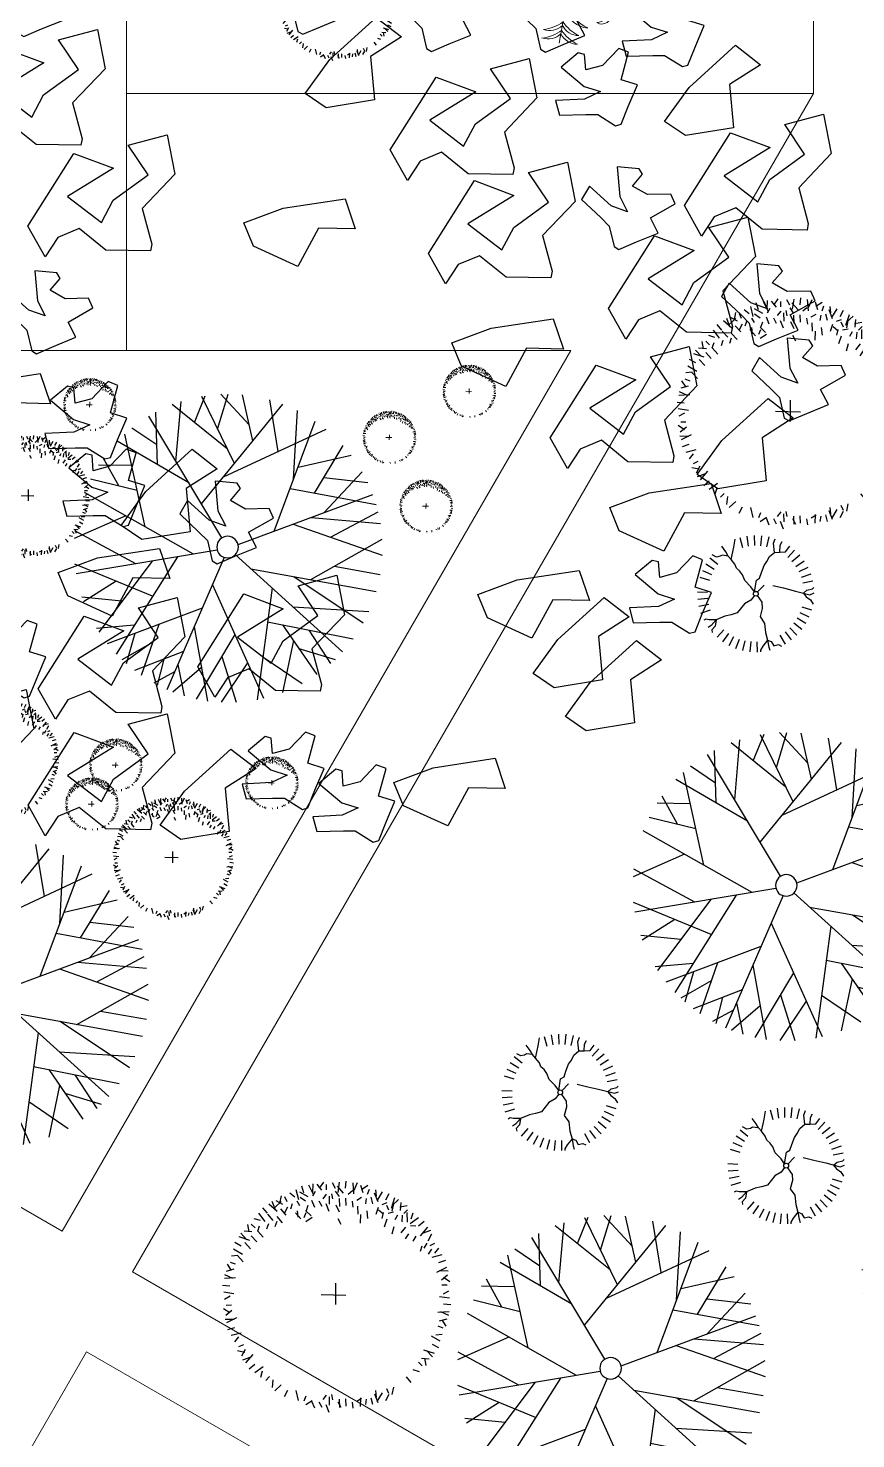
# Model space of a CAD drawing. Header units: millimetres. Extents: x 216896 to 446004, y 63591 to 243769.
# Drawn here: x 388128 to 394242, y 81375 to 91803 of the extents above; entities that cross this region are included whole.
import ezdxf

# ---------------------------------------------------------------- set-up
doc = ezdxf.new("R2010")
doc.units = ezdxf.units.MM
doc.layers.add('green', color=7, linetype='Continuous', true_color=0x45e718)
doc.layers.add('trees', color=7, linetype='Continuous', true_color=0x547000)
doc.layers.add('line pedestr', color=7, linetype='Continuous', lineweight=5, true_color=0x1c1c1c)
doc.layers.add('trees 2', color=7, linetype='Continuous', lineweight=5, true_color=0x91c200)
doc.layers.add('trees 1', color=84, linetype='Continuous', lineweight=5)

# ---------------------------------------------------------------- blocks, each defined once
blk = doc.blocks.new('BRANCHO1', base_point=(16.66, 36.12))
for p, q in [((16.573, 36.1498), (16.6363, 36.2083)), ((16.6363, 36.2083), (16.6707, 36.1837)), ((16.7024, 36.1683), (16.6909, 36.2022)), ((16.6909, 36.2022), (16.7311, 36.2022)), ((16.7311, 36.2022), (16.7283, 36.1621)), ((16.6707, 36.1837), (16.619, 36.1683)), ((16.619, 36.1683), (16.6449, 36.1344)), ((16.6622, 36.1529), (16.7024, 36.1683)), ((16.7283, 36.1621), (16.688, 36.1375)), ((16.5817, 36.1159), (16.573, 36.1498)), ((16.6449, 36.1344), (16.6622, 36.1529)), ((16.5989, 36.1313), (16.5817, 36.1159)), ((16.6219, 36.1344), (16.5989, 36.1313)), ((16.642, 36.1067), (16.6219, 36.1344)), ((16.688, 36.1375), (16.688, 36.1005)), ((16.6851, 36.0944), (16.642, 36.1067)), ((16.688, 36.1005), (16.6851, 36.0944))]:
    blk.add_line(p, q)
blk = doc.blocks.new('BRANCHO2', base_point=(16.83, 36.07))
for p, q in [((16.7826, 36.0972), (16.8244, 36.1012)), ((16.7857, 36.0721), (16.7826, 36.0972)), ((16.8244, 36.1012), (16.8867, 36.0942)), ((16.8867, 36.0942), (16.8887, 36.0624)), ((16.8235, 36.041), (16.7857, 36.0721)), ((16.8534, 36.0726), (16.8235, 36.041)), ((16.8887, 36.0624), (16.8534, 36.0726))]:
    blk.add_line(p, q)
blk = doc.blocks.new('BRANCHO3', base_point=(16.71, 35.96))
for p, q in [((16.6899, 36.0349), (16.6698, 36.0256)), ((16.6956, 36.0318), (16.6899, 36.0349)), ((16.6927, 36.0165), (16.6956, 36.0318)), ((16.6698, 36.0256), (16.687, 36.001)), ((16.7301, 36.0288), (16.71, 36.0165)), ((16.7243, 35.9979), (16.7387, 36.0226)), ((16.7387, 36.0226), (16.7301, 36.0288)), ((16.71, 36.0165), (16.6927, 36.0165)), ((16.6554, 35.9949), (16.6554, 35.9795)), ((16.6841, 35.9887), (16.6554, 35.9949)), ((16.7014, 35.9918), (16.6841, 35.9887)), ((16.687, 36.001), (16.7014, 35.9918)), ((16.7387, 35.9887), (16.7243, 35.9979)), ((16.6554, 35.9795), (16.6812, 35.9733)), ((16.7243, 35.9702), (16.7387, 35.9887)), ((16.6812, 35.9733), (16.6927, 35.9702)), ((16.6927, 35.9702), (16.7071, 35.9548)), ((16.7128, 35.9548), (16.7243, 35.9702)), ((16.7071, 35.9548), (16.7128, 35.9548))]:
    blk.add_line(p, q)
blk = doc.blocks.new('A$C1C0644A9')
at = {"color": 0, "linetype": 'ByBlock', "xscale": 12, "yscale": 12, "zscale": 12}
for name, p, rotation in [('BRANCHO3', (1.77, 6.02), 315.0000000000102), ('BRANCHO2', (-2.07, 6.02), 33.69006752598449), ('BRANCHO2', (3.81, 4.94), 33.69006752598449), ('BRANCHO3', (-1.95, 4.34), 315.0000000000102), ('BRANCHO2', (0.09, 4.82), 33.69006752598449), ('BRANCHO3', (2.37, 3.98), 315.0000000000102), ('BRANCHO2', (-4.23, 4.1), 33.69006752598449), ('BRANCHO3', (1.29, 3.5), 315.0000000000102), ('BRANCHO3', (3.21, 3.5), 315.0000000000102), ('BRANCHO3', (2.73, 2.9), 315.0000000000102), ('BRANCHO3', (4.05, 2.54), 315.0000000000102), ('BRANCHO2', (1.77, 2.78), 33.69006752598449), ('BRANCHO3', (-4.71, 1.22), 315.0000000000102), ('BRANCHO3', (-6.39, 1.1), 315.0000000000102), ('BRANCHO2', (5.85, 1.34), 33.69006752598449), ('BRANCHO3', (-2.79, 0.62), 315.0000000000102), ('BRANCHO2', (-5.55, 0.5), 33.69006752598449), ('BRANCHO3', (4.29, 0.02), 315.0000000000102), ('BRANCHO3', (5.61, -1.54), 315.0000000000102), ('BRANCHO2', (-1.71, -1.66), 33.69006752598449), ('BRANCHO3', (-1.35, -2.38), 315.0000000000102), ('BRANCHO3', (5.73, -2.5), 315.0000000000102), ('BRANCHO2', (-4.83, -2.62), 33.69006752598449), ('BRANCHO2', (5.13, -2.86), 33.69006752598449), ('BRANCHO2', (2.61, -4.66), 33.69006752598449), ('BRANCHO2', (-2.19, -5.26), 33.69006752598449), ('BRANCHO2', (2.85, -5.26), 33.69006752598449)]:
    blk.add_blockref(name, p, dxfattribs=dict(at, rotation=rotation))
for name, p in [('BRANCHO3', (1.17, 6.14)), ('BRANCHO3', (-1.23, 5.42)), ('BRANCHO3', (3.57, 5.42)), ('BRANCHO1', (1.77, 5.06)), ('BRANCHO1', (-2.67, 4.58)), ('BRANCHO1', (4.77, 4.1)), ('BRANCHO3', (0.93, 4.1)), ('BRANCHO3', (-3.51, 3.5)), ('BRANCHO1', (-1.95, 3.14)), ('BRANCHO3', (-4.83, 3.14)), ('BRANCHO3', (5.25, 2.9)), ('BRANCHO1', (-3.63, 2.3)), ('BRANCHO1', (-5.19, 1.94)), ('BRANCHO1', (-1.47, 1.7)), ('BRANCHO3', (5.61, 1.94)), ('BRANCHO1', (2.97, 1.46)), ('BRANCHO3', (4.65, 1.46)), ('BRANCHO2', (0.57, 1.1)), ('BRANCHO1', (3.09, 0.14)), ('BRANCHO2', (-3.99, 0.74)), ('BRANCHO1', (6.21, -0.1)), ('BRANCHO3', (-5.07, -0.1)), ('BRANCHO2', (-3.51, 0.02)), ('BRANCHO1', (-5.07, -0.94)), ('BRANCHO3', (-2.31, -0.82)), ('BRANCHO1', (5.01, -1.06)), ('BRANCHO2', (2.61, -0.94)), ('BRANCHO3', (-2.31, -1.66)), ('BRANCHO1', (3.93, -2.38)), ('BRANCHO3', (-5.79, -2.38)), ('BRANCHO2', (-4.59, -1.78)), ('BRANCHO2', (-2.67, -2.38)), ('BRANCHO3', (-3.99, -3.34)), ('BRANCHO1', (-2.79, -3.7)), ('BRANCHO1', (-0.87, -3.94)), ('BRANCHO2', (3.93, -3.34)), ('BRANCHO1', (-4.83, -4.3)), ('BRANCHO2', (2.13, -3.94)), ('BRANCHO3', (3.93, -4.66)), ('BRANCHO1', (-3.27, -5.02)), ('BRANCHO3', (-1.11, -5.5)), ('BRANCHO3', (-0.39, -6.1)), ('BRANCHO2', (0.57, -5.86))]:
    blk.add_blockref(name, p, dxfattribs=at)
blk = doc.blocks.new('A$C19F01AD3')
at = {"color": 0}
for p, q in [((-0.0951, 0.6858), (-0.3546, 0.876)), ((-0.2838, 0.5658), (-0.306, 0.8946)), ((-0.115, 0.8195), (-0.2202, 0.9202)), ((-0.1988, 0.7618), (-0.1968, 0.9257)), ((-0.0031, 0.0658), (-0.1325, 0.9375)), ((-0.108, 0.7723), (-0.021, 0.9474)), ((0.0363, 0.7514), (-0.0938, 0.9425)), ((-0.071, 0.5232), (0.1249, 0.9402)), ((0.181, 0.5052), (0.0552, 0.9465)), ((0.1385, 0.654), (0.2952, 0.9022)), ((0.301, 0.652), (0.208, 0.9258)), ((-0.2806, 0.1368), (-0.4886, 0.8076)), ((-0.2916, 0.6819), (-0.4443, 0.8332)), ((-0.4103, 0.6563), (-0.4126, 0.8497)), ((-0.03, 0.2473), (0.4513, 0.8357)), ((0.3268, 0.1707), (0.4151, 0.8542)), ((-0.4229, 0.2018), (-0.6254, 0.7049)), ((-0.0528, 0.4005), (-0.5569, 0.7611)), ((0.5367, 0.4481), (0.5546, 0.7713)), ((-0.4267, 0.6081), (-0.6446, 0.6871)), ((0.3812, 0.5917), (0.6555, 0.6877)), ((0.4472, 0.3719), (0.7276, 0.6108)), ((-0.5373, 0.486), (-0.7796, 0.5255)), ((-0.6028, 0.3777), (-0.7624, 0.5507)), ((0.6097, 0.3613), (0.7917, 0.5249)), ((0.0573, 0.0325), (0.8437, 0.4357)), ((0.5807, 0.4856), (0.8119, 0.4929)), ((-0.365, 0.4089), (-0.8738, 0.3422)), ((-0.0562, 0.0344), (-0.8508, 0.3971)), ((0.3536, 0.3779), (0.8849, 0.3435)), ((-0.5139, 0.2433), (-0.9254, 0.1458)), ((-0.6488, -0.0235), (-0.9173, 0.1921)), ((0.4377, 0.069), (0.9199, 0.2325)), ((0.4811, 0.2498), (0.9352, 0.1575)), ((-0.1907, 0.0958), (-0.9302, -0.0968)), ((0.172, 0.0913), (0.9473, 0.0262)), ((-0.5188, 0.0103), (-0.7855, -0.5045)), ((0.542, 0.0602), (0.8997, -0.2902)), ((-0.0477, -0.0455), (-0.672, -0.6476)), ((0.0581, -0.031), (0.7736, -0.5391)), ((0.6596, -0.055), (0.9435, -0.0799)), ((0.2499, -0.1672), (0.3177, -0.8824)), ((-0.6229, -0.1906), (-0.9163, -0.1848)), ((-0.7388, -0.1883), (-0.8739, -0.3298)), ((-0.222, -0.2136), (0.1006, -0.9308)), ((0.3513, -0.2392), (0.9255, -0.1961)), ((0.592, -0.2211), (0.8318, -0.4462)), ((-0.6952, -0.3301), (-0.8913, -0.2802)), ((-0.3305, -0.3182), (-0.818, -0.4501)), ((0.4467, -0.307), (0.8642, -0.3812)), ((-0.5445, -0.3761), (-0.6362, -0.6828)), ((-0.4398, -0.4237), (-0.5037, -0.7859)), ((-0.1346, -0.408), (0.3943, -0.8517)), ((0.5127, -0.3538), (0.6746, -0.6569)), ((-0.5789, -0.4913), (-0.7533, -0.5512)), ((-0.0916, -0.5036), (-0.3906, -0.8481)), ((0.282, -0.5056), (0.1962, -0.9162)), ((0.2761, -0.4442), (0.8082, -0.4868)), ((0.4264, -0.4562), (0.5216, -0.7817)), ((-0.1578, -0.5799), (-0.5512, -0.7532)), ((0.2893, -0.5824), (0.5833, -0.7377)), ((0.4576, -0.5627), (0.7241, -0.6029)), ((-0.393, -0.6835), (-0.3705, -0.8571)), ((-0.2452, -0.6806), (-0.2392, -0.9032)), ((-0.0184, -0.6664), (-0.1536, -0.922)), ((0.1476, -0.6448), (0.0156, -0.9355)), ((-0.0657, -0.756), (-0.2808, -0.8909))]:
    blk.add_line(p, q, dxfattribs=at)
blk.add_circle((0, 0), 0.0659, dxfattribs=at)
blk = doc.blocks.new('arber')
at = {"layer": 'trees 2'}
for p, q in [((-0.15, 0.099), (-0.161, 0.105)), ((-0.136, 0.104), (-0.152, 0.113)), ((-0.139, 0.112), (-0.144, 0.122)), ((-0.135, 0.135), (-0.122, 0.135)), ((-0.128, 0.123), (-0.135, 0.129)), ((-0.125, 0.142), (-0.122, 0.129)), ((-0.122, 0.148), (-0.11, 0.139)), ((-0.107, 0.135), (-0.116, 0.152)), ((-0.1, 0.15), (-0.107, 0.161)), ((-0.085, 0.151), (-0.096, 0.164)), ((-0.085, 0.159), (-0.085, 0.17)), ((-0.07, 0.164), (-0.074, 0.172)), ((-0.06, 0.181), (-0.062, 0.168)), ((-0.055, 0.185), (-0.047, 0.173)), ((-0.034, 0.179), (-0.037, 0.191)), ((-0.017, 0.181), (-0.013, 0.191)), ((-0.001, 0.18), (-0.002, 0.19)), ((0.003, 0.195), (0.011, 0.185)), ((0.055, 0.175), (0.062, 0.183)), ((0.095, 0.173), (0.091, 0.159)), ((0.119, 0.143), (0.129, 0.147)), ((0.129, 0.132), (0.135, 0.139)), ((0.142, 0.139), (0.141, 0.126)), ((0.157, 0.104), (0.167, 0.111)), ((-0.191, -0.004), (-0.181, 0.005)), ((-0.19, 0.014), (-0.175, 0.017)), ((-0.176, 0.032), (-0.189, 0.034)), ((-0.171, 0.015), (-0.189, 0.021)), ((-0.188, 0.008), (-0.177, 0.001)), ((-0.166, 0.042), (-0.184, 0.044)), ((-0.171, 0.048), (-0.179, 0.056)), ((-0.177, 0.071), (-0.165, 0.075)), ((-0.165, 0.062), (-0.174, 0.065)), ((-0.17, 0.081), (-0.162, 0.07)), ((-0.169, 0.088), (-0.155, 0.085)), ((-0.151, 0.081), (-0.165, 0.094)), ((0.021, -0.005), (-0.021, 0.005)), ((0.008, 0.015), (-0.001, -0.021)), ((0.165, 0.089), (0.176, 0.089)), ((0.171, 0.074), (0.179, 0.078)), ((0.188, 0.064), (0.174, 0.066)), ((0.174, 0.051), (0.193, 0.052)), ((0.192, 0.059), (0.179, 0.051)), ((0.185, 0.076), (0.18, 0.064)), ((0.18, 0.024), (0.197, 0.029)), ((0.186, 0.038), (0.198, 0.04)), ((0.187, 0.021), (0.198, 0.017)), ((0.187, 0.005), (0.196, 0.006)), ((0.201, 0.001), (0.192, -0.007)), ((-0.177, -0.023), (-0.187, -0.019)), ((-0.17, -0.027), (-0.187, -0.032)), ((-0.175, -0.041), (-0.187, -0.043)), ((-0.177, -0.008), (-0.186, -0.009)), ((-0.164, -0.053), (-0.183, -0.055)), ((-0.181, -0.062), (-0.169, -0.054)), ((-0.165, -0.015), (-0.177, -0.023)), ((-0.177, -0.067), (-0.164, -0.069)), ((-0.175, -0.079), (-0.169, -0.067)), ((-0.159, -0.04), (-0.171, -0.048)), ((-0.16, -0.077), (-0.168, -0.081)), ((-0.155, -0.091), (-0.166, -0.092)), ((-0.151, -0.054), (-0.163, -0.062)), ((-0.147, -0.092), (-0.161, -0.103)), ((-0.143, -0.065), (-0.155, -0.073)), ((-0.155, -0.073), (-0.154, -0.082)), ((-0.133, -0.097), (-0.145, -0.105)), ((-0.14, -0.08), (-0.14, -0.09)), ((-0.117, -0.098), (-0.129, -0.105)), ((-0.128, -0.088), (-0.127, -0.098)), ((0.161, -0.084), (0.176, -0.097)), ((0.161, -0.101), (0.171, -0.108)), ((0.18, -0.091), (0.165, -0.087)), ((0.181, -0.084), (0.173, -0.073)), ((0.187, -0.074), (0.175, -0.078)), ((0.176, -0.065), (0.184, -0.068)), ((0.177, -0.045), (0.194, -0.047)), ((0.181, -0.018), (0.199, -0.024)), ((0.182, -0.051), (0.19, -0.058)), ((0.201, -0.017), (0.186, -0.02)), ((0.187, -0.034), (0.199, -0.036)), ((0.199, -0.011), (0.188, -0.004)), ((-0.147, -0.107), (-0.157, -0.114)), ((-0.131, -0.114), (-0.148, -0.123)), ((-0.144, -0.129), (-0.135, -0.116)), ((-0.138, -0.132), (-0.125, -0.129)), ((-0.131, -0.142), (-0.131, -0.129)), ((-0.114, -0.112), (-0.126, -0.12)), ((-0.119, -0.134), (-0.125, -0.141)), ((-0.108, -0.146), (-0.118, -0.15)), ((-0.109, -0.124), (-0.109, -0.134)), ((-0.1, -0.143), (-0.109, -0.159)), ((-0.096, -0.133), (-0.102, -0.14)), ((-0.086, -0.152), (-0.102, -0.156)), ((-0.095, -0.157), (-0.101, -0.167)), ((-0.088, -0.112), (-0.1, -0.12)), ((-0.088, -0.144), (-0.099, -0.147)), ((-0.077, -0.158), (-0.09, -0.172)), ((-0.073, -0.122), (-0.084, -0.128)), ((-0.084, -0.176), (-0.081, -0.161)), ((-0.083, -0.129), (-0.082, -0.138)), ((-0.079, -0.156), (-0.076, -0.165)), ((-0.07, -0.137), (-0.078, -0.148)), ((-0.077, -0.177), (-0.066, -0.169)), ((-0.067, -0.183), (-0.072, -0.171)), ((-0.059, -0.142), (-0.065, -0.15)), ((-0.059, -0.172), (-0.061, -0.181)), ((-0.06, -0.156), (-0.056, -0.164)), ((-0.045, -0.137), (-0.053, -0.148)), ((-0.044, -0.178), (-0.052, -0.186)), ((-0.047, -0.149), (-0.051, -0.163)), ((-0.044, -0.159), (-0.048, -0.168)), ((-0.034, -0.166), (-0.043, -0.174)), ((-0.029, -0.174), (-0.042, -0.183)), ((-0.038, -0.173), (-0.04, -0.19)), ((-0.027, -0.141), (-0.035, -0.151)), ((-0.029, -0.15), (-0.033, -0.163)), ((-0.028, -0.183), (-0.03, -0.195)), ((-0.019, -0.155), (-0.023, -0.167)), ((-0.021, -0.175), (-0.015, -0.182)), ((-0.011, -0.177), (-0.017, -0.195)), ((-0.011, -0.197), (-0.013, -0.182)), ((-0.007, -0.155), (-0.01, -0.164)), ((-0.004, -0.168), (0.003, -0.175)), ((-0.004, -0.195), (0.003, -0.184)), ((0.008, -0.197), (-0.001, -0.188)), ((0.005, -0.145), (0.001, -0.159)), ((0.011, -0.183), (0.012, -0.192)), ((0.013, -0.166), (0.012, -0.175)), ((0.023, -0.143), (0.018, -0.155)), ((0.025, -0.169), (0.019, -0.179)), ((0.032, -0.175), (0.023, -0.188)), ((0.027, -0.184), (0.023, -0.194)), ((0.031, -0.176), (0.036, -0.193)), ((0.035, -0.153), (0.035, -0.166)), ((0.04, -0.172), (0.048, -0.178)), ((0.044, -0.182), (0.047, -0.194)), ((0.047, -0.149), (0.046, -0.159)), ((0.054, -0.136), (0.055, -0.15)), ((0.054, -0.161), (0.063, -0.165)), ((0.057, -0.17), (0.059, -0.189)), ((0.066, -0.188), (0.057, -0.175)), ((0.069, -0.153), (0.071, -0.162)), ((0.07, -0.128), (0.07, -0.141)), ((0.071, -0.184), (0.073, -0.171)), ((0.083, -0.181), (0.071, -0.176)), ((0.081, -0.152), (0.079, -0.164)), ((0.081, -0.167), (0.085, -0.175)), ((0.085, -0.133), (0.09, -0.145)), ((0.09, -0.154), (0.086, -0.17)), ((0.095, -0.125), (0.098, -0.135)), ((0.095, -0.161), (0.096, -0.172)), ((0.096, -0.153), (0.107, -0.167)), ((0.097, -0.15), (0.106, -0.152)), ((0.108, -0.125), (0.111, -0.135)), ((0.111, -0.153), (0.118, -0.163)), ((0.118, -0.137), (0.126, -0.155)), ((0.132, -0.151), (0.12, -0.142)), ((0.125, -0.112), (0.125, -0.122)), ((0.13, -0.118), (0.133, -0.128)), ((0.136, -0.145), (0.133, -0.132)), ((0.146, -0.138), (0.133, -0.137)), ((0.138, -0.126), (0.145, -0.131)), ((0.14, -0.11), (0.143, -0.12)), ((0.147, -0.107), (0.162, -0.116)), ((0.15, -0.115), (0.154, -0.125))]:
    blk.add_line(p, q, dxfattribs=at)
blk = doc.blocks.new('arbor2')
at = {"color": 0}
for p, q in [((-0.0029, 0.4442), (0.0167, 0.4223)), ((0.0347, 0.449), (0.0173, 0.4257)), ((0.0933, 0.45), (0.0739, 0.4243)), ((-0.2012, 0.3625), (-0.2019, 0.3875)), ((-0.168, 0.3753), (-0.178, 0.3935)), ((-0.1458, 0.4137), (-0.1508, 0.3835)), ((-0.1338, 0.4234), (-0.1154, 0.3942)), ((-0.0858, 0.4092), (-0.0919, 0.4366)), ((-0.0337, 0.4362), (-0.0532, 0.4009)), ((-0.0109, 0.4122), (-0.0132, 0.4328)), ((0.0617, 0.4386), (0.0458, 0.4212)), ((0.0573, 0.4078), (0.0663, 0.3875)), ((0.0879, 0.4222), (0.0785, 0.3914)), ((0.0942, 0.399), (0.085, 0.3801)), ((0.1157, 0.4006), (0.1329, 0.4188)), ((0.1285, 0.4207), (0.1191, 0.3898)), ((0.151, 0.41), (0.1426, 0.3821)), ((0.1799, 0.4095), (0.171, 0.3876)), ((0.2064, 0.3959), (0.1988, 0.3623)), ((-0.2858, 0.3386), (-0.2576, 0.3187)), ((-0.253, 0.3081), (-0.2722, 0.3474)), ((-0.236, 0.3439), (-0.2521, 0.3669)), ((-0.2024, 0.3442), (-0.2274, 0.3757)), ((0.1863, 0.379), (0.2017, 0.363)), ((0.224, 0.3833), (0.2218, 0.3625)), ((0.2511, 0.3761), (0.2379, 0.3535)), ((0.2685, 0.3644), (0.2468, 0.3344)), ((0.2563, 0.3441), (0.2475, 0.3207)), ((0.2644, 0.3606), (0.2755, 0.3218)), ((0.2956, 0.348), (0.3018, 0.3206)), ((-0.3248, 0.2566), (-0.335, 0.2794)), ((-0.3159, 0.3095), (-0.2866, 0.3078)), ((-0.299, 0.2812), (-0.3152, 0.2941)), ((-0.2931, 0.3251), (-0.2862, 0.2953)), ((0.2854, 0.3011), (0.2984, 0.3174)), ((0.3137, 0.3181), (0.3121, 0.2887)), ((-0.3498, 0.2261), (-0.3735, 0.2411)), ((-0.3188, 0.2393), (-0.3541, 0.2588)), ((0.3481, 0.2381), (0.3711, 0.2543)), ((-0.4105, 0.1637), (-0.3827, 0.1734)), ((-0.3954, 0.1869), (-0.3776, 0.162)), ((-0.3938, 0.2022), (-0.3601, 0.1945)), ((-0.3518, 0.1866), (-0.3846, 0.2155)), ((0.3667, 0.2034), (0.3918, 0.2041)), ((0.3796, 0.1701), (0.3978, 0.1802)), ((0.4122, 0.175), (0.3995, 0.1485)), ((-0.3984, 0.1115), (-0.4166, 0.1287)), ((-0.384, 0.1441), (-0.4039, 0.1498)), ((0.3869, 0.1173), (0.4305, 0.1201)), ((0.4179, 0.1479), (0.3878, 0.1529)), ((0.4276, 0.136), (0.3984, 0.1176)), ((-0.4098, 0.0738), (-0.4375, 0.0785)), ((-0.3863, 0.0977), (-0.4263, 0.1023)), ((0.4008, 0.0568), (0.4396, 0.0679)), ((0.4134, 0.0879), (0.4408, 0.0941)), ((-0.442, -0.0071), (-0.4201, 0.0125)), ((-0.4413, 0.0348), (-0.4073, 0.0406)), ((-0.3966, 0.0364), (-0.438, 0.0506)), ((-0.4369, 0.02), (-0.411, 0.0039)), ((0.0385, -0.0091), (-0.056, 0.0132)), ((0.0096, 0.0359), (-0.0121, -0.0451)), ((0.4164, 0.0131), (0.4371, 0.0154)), ((0.4173, 0.0487), (0.4407, 0.0398)), ((0.4484, 0.005), (0.4265, -0.0145)), ((-0.4109, -0.0507), (-0.4343, -0.0419)), ((-0.41, -0.0152), (-0.4307, -0.0174)), ((-0.3846, -0.0322), (-0.4117, -0.0497)), ((0.403, -0.0385), (0.4444, -0.0527)), ((0.4477, -0.0369), (0.4137, -0.0427)), ((0.4433, -0.0221), (0.4174, -0.006)), ((-0.407, -0.09), (-0.4344, -0.0962)), ((-0.3944, -0.0588), (-0.4332, -0.0699)), ((-0.37, -0.0888), (-0.3971, -0.1064)), ((0.3927, -0.0998), (0.4327, -0.1044)), ((0.4162, -0.0758), (0.4439, -0.0806)), ((-0.3805, -0.1194), (-0.4241, -0.1222)), ((-0.4212, -0.138), (-0.392, -0.1196)), ((-0.4115, -0.15), (-0.3814, -0.155)), ((-0.4058, -0.177), (-0.3931, -0.1506)), ((-0.3527, -0.1214), (-0.3797, -0.139)), ((-0.333, -0.1453), (-0.3601, -0.1628)), ((-0.3601, -0.1628), (-0.3586, -0.185)), ((0.4018, -0.1889), (0.384, -0.1641)), ((0.3904, -0.1461), (0.4103, -0.1519)), ((0.4048, -0.1136), (0.423, -0.1307)), ((-0.3732, -0.1722), (-0.3914, -0.1822)), ((-0.3603, -0.2054), (-0.3854, -0.2062)), ((-0.342, -0.2066), (-0.3736, -0.2317)), ((-0.3119, -0.2192), (-0.3389, -0.2368)), ((-0.3277, -0.1808), (-0.3262, -0.203)), ((-0.2748, -0.2198), (-0.3019, -0.2374)), ((-0.2987, -0.1979), (-0.2972, -0.22)), ((0.3582, -0.1886), (0.391, -0.2176)), ((0.4002, -0.2043), (0.3665, -0.1966)), ((0.4169, -0.1658), (0.3891, -0.1755)), ((-0.3417, -0.2402), (-0.3647, -0.2564)), ((-0.306, -0.2572), (-0.3453, -0.2765)), ((-0.3365, -0.29), (-0.3165, -0.2618)), ((-0.3194, -0.2693), (-0.301, -0.2985)), ((-0.2687, -0.2525), (-0.2957, -0.27)), ((-0.2713, -0.2835), (-0.2775, -0.2561)), ((-0.2092, -0.2529), (-0.2363, -0.2705)), ((-0.2321, -0.2796), (-0.2232, -0.2562)), ((-0.1741, -0.2747), (-0.2004, -0.2894)), ((-0.1965, -0.2804), (-0.1988, -0.2598)), ((-0.1885, -0.2484), (-0.1689, -0.2704)), ((-0.0699, -0.2921), (-0.0527, -0.2739)), ((0.2749, -0.2523), (0.2764, -0.2744)), ((0.2856, -0.2669), (0.2928, -0.2894)), ((0.3091, -0.2484), (0.3163, -0.2709)), ((0.3252, -0.2413), (0.3605, -0.2609)), ((0.3312, -0.2587), (0.3414, -0.2815)), ((0.3562, -0.2282), (0.3799, -0.2432)), ((-0.3229, -0.2974), (-0.2932, -0.2904)), ((-0.3073, -0.3202), (-0.3057, -0.2908)), ((-0.279, -0.3032), (-0.292, -0.3194)), ((-0.2545, -0.329), (-0.2773, -0.3393)), ((-0.2575, -0.2803), (-0.256, -0.3024)), ((-0.2371, -0.3231), (-0.2566, -0.3583)), ((-0.2259, -0.3012), (-0.241, -0.3157)), ((-0.2097, -0.3241), (-0.2344, -0.333)), ((-0.1969, -0.2903), (-0.1954, -0.3124)), ((-0.1688, -0.3103), (-0.1862, -0.3335)), ((-0.1418, -0.3206), (-0.1576, -0.3381)), ((-0.1101, -0.3092), (-0.1295, -0.335)), ((-0.0697, -0.3177), (-0.0893, -0.3405)), ((0.0023, -0.3282), (-0.0072, -0.3591)), ((0.0208, -0.2967), (0.0132, -0.3304)), ((0.0432, -0.3224), (0.0325, -0.3505)), ((0.1144, -0.3076), (0.1161, -0.3399)), ((0.1508, -0.2882), (0.1504, -0.3182)), ((0.1843, -0.3013), (0.1958, -0.328)), ((0.2068, -0.2831), (0.214, -0.3055)), ((0.2369, -0.2818), (0.2441, -0.3043)), ((0.2594, -0.3102), (0.2786, -0.3495)), ((0.2922, -0.3407), (0.264, -0.3208)), ((0.2995, -0.3272), (0.2926, -0.2974)), ((0.3054, -0.2832), (0.3216, -0.2962)), ((-0.2039, -0.3443), (-0.2399, -0.3533)), ((-0.224, -0.354), (-0.239, -0.3777)), ((-0.1844, -0.356), (-0.2133, -0.3889)), ((-0.2, -0.398), (-0.1924, -0.3643)), ((-0.1873, -0.3518), (-0.1816, -0.372)), ((-0.1847, -0.3996), (-0.1599, -0.3818)), ((-0.1461, -0.3515), (-0.1371, -0.3717)), ((-0.1155, -0.337), (-0.1249, -0.3678)), ((-0.1093, -0.3603), (-0.1184, -0.3791)), ((-0.0862, -0.3763), (-0.1064, -0.3931)), ((-0.075, -0.3386), (-0.0844, -0.3694)), ((-0.0525, -0.3493), (-0.0609, -0.3771)), ((-0.0235, -0.3498), (-0.0325, -0.3716)), ((-0.0171, -0.3802), (-0.0017, -0.3962)), ((0.0205, -0.3759), (0.0184, -0.3968)), ((0.0477, -0.3831), (0.0345, -0.4058)), ((0.0702, -0.3462), (0.0718, -0.3752)), ((0.0753, -0.3657), (0.0981, -0.3554)), ((0.0975, -0.3367), (0.0966, -0.3603)), ((0.0998, -0.3915), (0.1128, -0.3753)), ((0.114, -0.3632), (0.1339, -0.3729)), ((0.1216, -0.3847), (0.1243, -0.4284)), ((0.1281, -0.3745), (0.1265, -0.4039)), ((0.1479, -0.3462), (0.153, -0.3666)), ((0.1522, -0.4157), (0.1572, -0.3856)), ((0.1758, -0.3437), (0.1712, -0.3695)), ((0.1744, -0.3774), (0.1844, -0.3956)), ((0.1962, -0.3488), (0.186, -0.3844)), ((0.2076, -0.3646), (0.2083, -0.3896)), ((0.2088, -0.3463), (0.2338, -0.3778)), ((0.211, -0.3382), (0.2314, -0.3432)), ((0.2424, -0.346), (0.2586, -0.3689)), ((-0.1616, -0.4147), (-0.1713, -0.387)), ((-0.1419, -0.3882), (-0.1477, -0.4082)), ((-0.1093, -0.4026), (-0.1265, -0.4208)), ((-0.0739, -0.3933), (-0.1046, -0.414)), ((-0.0956, -0.3905), (-0.1001, -0.4305)), ((-0.0716, -0.4141), (-0.0764, -0.4417)), ((-0.0557, -0.3947), (-0.0434, -0.4117)), ((-0.0343, -0.4008), (-0.0484, -0.4422)), ((-0.0327, -0.4456), (-0.0385, -0.4115)), ((-0.0179, -0.4412), (-0.0017, -0.4152)), ((0.0093, -0.4463), (-0.0103, -0.4243)), ((0.0173, -0.4143), (0.0196, -0.4349)), ((0.0651, -0.3948), (0.0433, -0.4248)), ((0.0529, -0.4151), (0.044, -0.4385)), ((0.061, -0.3987), (0.0721, -0.4374)), ((0.0826, -0.3899), (0.1, -0.4017)), ((0.0922, -0.4112), (0.0983, -0.4386)), ((0.1402, -0.4254), (0.1218, -0.3962)), ((0.1792, -0.41), (0.1527, -0.3973))]:
    blk.add_line(p, q, dxfattribs=at)
blk = doc.blocks.new('plant22')
at = {"layer": 'trees 1'}
for p in [(0.051, 0.588), (-0.588, 0.051), (-0.153, -0.57)]:
    blk.add_line(p, (0, 0), dxfattribs=at)
for centre, radius, start, end in [((-0.071, 0.447), 0.136, 31.29, 94.6243), ((-0.195, 0.298), 0.307, 39.0763, 68.3794), ((0.244, 0.259), 0.307, 101.6207, 130.9237), ((0.148, 0.428), 0.136, 75.3757, 138.7101), ((-0.338, 0.478), 0.148, 296.7894, 340.382), ((-0.264, 0.402), 0.0679, 266.2525, 25.258), ((-0.257, 0.159), 0.316, 26.3712, 70.0366), ((-0.148, 0.268), 0.189, 20.2489, 90.3937), ((-0.201, 0.234), 0.307, 39.0763, 68.3794), ((-0.077, 0.383), 0.136, 31.29, 94.6243), ((0.281, 0.112), 0.316, 99.9635, 143.6288), ((0.192, 0.238), 0.189, 79.6063, 149.7511), ((0.238, 0.195), 0.307, 101.6207, 130.9237), ((0.142, 0.364), 0.136, 75.3757, 138.7101), ((-0.397, 0.183), 0.136, 31.29, 94.6243), ((-0.521, 0.034), 0.307, 39.0763, 68.3794), ((-0.157, 0.161), 0.189, 20.2489, 90.3937), ((-0.266, 0.052), 0.316, 26.3712, 70.0366), ((0.271, 0.005), 0.316, 99.9635, 143.6288), ((0.183, 0.131), 0.189, 79.6063, 149.7511), ((0.301, 0.304), 0.0673, 332.0578, 107.8533), ((0.254, 0.277), 0.0945, 350.1845, 73.654), ((-0.238, 0.192), 0.189, 169.6063, 239.7511), ((-0.112, 0.281), 0.316, 189.9635, 233.6288), ((-0.131, 0.183), 0.189, 169.6063, 239.7511), ((-0.005, 0.271), 0.316, 189.9635, 233.6288), ((-0.039, 0.186), 0.184, 161.3654, 261.5741), ((0.065, 0.254), 0.278, 181.8122, 243.3336), ((-0.177, 0.071), 0.184, 358.426, 98.6346), ((-0.261, -0.02), 0.278, 16.6665, 78.1878), ((-0.116, 0.627), 0.637, 280.4772, 321.6585), ((0.186, 0.039), 0.184, 71.3654, 171.5741), ((0.254, -0.065), 0.278, 91.8122, 153.3336), ((0.022, 0.132), 0.153, 326.4477, 44.3673), ((-0.354, 0.125), 0.498, 350.4008, 13.1391), ((0.098, 0.148), 0.147, 338.7537, 49.0971), ((0.185, 0.17), 0.0904, 303.8744, 83.9763), ((0.276, 0.211), 0.0673, 332.0578, 107.8533), ((0.229, 0.184), 0.0945, 350.1845, 73.654), ((-0.364, 0.142), 0.136, 165.3757, 228.7101), ((-0.195, 0.238), 0.307, 191.6207, 220.9237), ((0.071, 0.252), 0.278, 266.6665, 328.1878), ((0.127, 0.142), 0.184, 248.426, 348.6346), ((0.187, 0.03), 0.103, 309.9866, 49.4034), ((0.2, 0.087), 0.148, 349.618, 33.2107), ((0.303, 0.115), 0.0679, 304.742, 63.7476), ((0.33, 0.029), 0.148, 349.618, 33.2107), ((0.433, 0.057), 0.0679, 304.742, 63.7476), ((-0.446, -0.071), 0.136, 121.29, 184.6243), ((-0.296, -0.195), 0.307, 129.0763, 158.3794), ((-0.383, -0.077), 0.136, 121.29, 184.6243), ((-0.234, -0.201), 0.307, 129.0763, 158.3794), ((-0.268, -0.148), 0.189, 110.2489, 180.3937), ((-0.159, -0.257), 0.316, 116.3712, 160.0366), ((-0.161, -0.157), 0.189, 110.2489, 180.3937), ((-0.052, -0.266), 0.316, 116.3712, 160.0366), ((-0.071, -0.177), 0.184, 88.426, 188.6346), ((0.02, -0.261), 0.278, 106.6665, 168.1878), ((0.115, -0.008), 0.0664, 279.2258, 60.1279), ((0.061, -0.009), 0.0921, 315.4398, 33.6694), ((0.14, 0.232), 0.316, 276.3712, 320.0366), ((0.205, 0.093), 0.189, 270.2489, 340.3937), ((-0.04, -0.01), 0.295, 352.5759, 20.8942), ((-0.239, 0.108), 0.278, 261.8122, 323.3336), ((-0.19, -0.006), 0.184, 241.3654, 341.5741), ((0.162, -0.1), 0.184, 168.426, 268.6346), ((0.261, -0.026), 0.278, 186.6665, 248.1878), ((-0.148, -0.216), 0.278, 341.8122, 43.3336), ((-0.027, -0.188), 0.184, 321.3654, 61.5741), ((-0.088, -0.257), 0.316, 349.9635, 33.6288), ((0.061, -0.217), 0.189, 329.6063, 39.7511), ((0.238, 0.187), 0.316, 276.3712, 320.0366), ((0.302, 0.047), 0.189, 270.2489, 340.3937), ((0.288, 0.109), 0.307, 289.0763, 318.3794), ((0.386, -0.059), 0.136, 281.29, 344.6243), ((-0.268, 0.042), 0.316, 269.9635, 313.6288), ((0.253, -0.098), 0.316, 196.3712, 240.0366), ((0.009, -0.302), 0.316, 349.9635, 33.6288), ((0.158, -0.262), 0.189, 329.6063, 39.7511), ((0.102, -0.291), 0.307, 351.6207, 20.9237), ((0.293, -0.258), 0.136, 325.3757, 28.7101), ((0.346, 0.082), 0.307, 289.0763, 318.3794), ((0.16, -0.318), 0.307, 351.6207, 20.9237), ((0.444, -0.086), 0.136, 281.29, 344.6243), ((-0.509, 0.037), 0.307, 271.6207, 300.9237), ((-0.444, -0.146), 0.136, 245.3757, 308.7101), ((-0.296, -0.062), 0.316, 269.9635, 313.6288), ((-0.203, -0.098), 0.189, 249.6063, 319.7511), ((0.225, -0.202), 0.316, 196.3712, 240.0366), ((0.127, -0.186), 0.189, 190.2489, 260.3937), ((0.351, -0.285), 0.136, 325.3757, 28.7101), ((-0.231, -0.201), 0.189, 249.6063, 319.7511), ((-0.268, -0.151), 0.307, 271.6207, 300.9237), ((0.157, -0.265), 0.307, 209.0763, 238.3794), ((0.099, -0.29), 0.189, 190.2489, 260.3937), ((0.04, -0.452), 0.148, 349.618, 33.2107), ((0.143, -0.424), 0.0679, 304.742, 63.7476), ((-0.285, -0.214), 0.307, 271.6207, 300.9237), ((-0.22, -0.396), 0.136, 245.3757, 308.7101), ((-0.203, -0.333), 0.136, 245.3757, 308.7101), ((-0.008, -0.453), 0.136, 201.29, 264.6243), ((0.14, -0.328), 0.307, 209.0763, 238.3794), ((0.009, -0.39), 0.136, 201.29, 264.6243)]:
    blk.add_arc(centre, radius, start, end, dxfattribs=at)

msp = doc.modelspace()

# ---------------------------------------------------------------- linework, layer by layer
at = {"layer": 'green'}
for p, q in [((393341, 87966), (393351, 88025)), ((393385, 88037), (393405, 87964)), ((393438, 88048), (393448, 87974)), ((393492, 88053), (393493, 87978)), ((393546, 88051), (393538, 87977)), ((393600, 88042), (393582, 87970)), ((393634, 87996), (393646, 88029)), ((393213, 87892), (393182, 87909)), ((393255, 87908), (393240, 87899)), ((393282, 87933), (393253, 87973)), ((393300, 87901), (393255, 87908)), ((393300, 87901), (393282, 87933)), ((393321, 87876), (393334, 87933)), ((393334, 87933), (393341, 87966)), ((393604, 87897), (393643, 87928)), ((393643, 87928), (393634, 87996)), ((393643, 87928), (393681, 87930)), ((393681, 87930), (393683, 87980)), ((393681, 87930), (393724, 87933)), ((393683, 87980), (393698, 88007)), ((393724, 87933), (393754, 87973)), ((393790, 87944), (393740, 87889)), ((393828, 87906), (393771, 87858)), ((393134, 87843), (393197, 87804)), ((393164, 87888), (393223, 87841)), ((393240, 87899), (393213, 87892)), ((393321, 87876), (393300, 87901)), ((393350, 87840), (393321, 87876)), ((393361, 87811), (393350, 87840)), ((393384, 87791), (393361, 87811)), ((393546, 87780), (393566, 87831)), ((393566, 87831), (393586, 87861)), ((393586, 87861), (393604, 87897)), ((393861, 87863), (393799, 87822)), ((393889, 87816), (393821, 87784)), ((393090, 87744), (393162, 87722)), ((393109, 87795), (393177, 87764)), ((393406, 87761), (393384, 87791)), ((393422, 87719), (393406, 87761)), ((393467, 87674), (393422, 87719)), ((393494, 87637), (393508, 87723)), ((393508, 87723), (393532, 87737)), ((393532, 87737), (393546, 87780)), ((393910, 87767), (393839, 87743)), ((393925, 87715), (393852, 87700)), ((393073, 87637), (393148, 87634)), ((393494, 87637), (393467, 87674)), ((393493, 87608), (393467, 87575)), ((393514, 87608), (393548, 87559)), ((393516, 87635), (393566, 87685)), ((393629, 87683), (393708, 87665)), ((393708, 87665), (393796, 87642)), ((393796, 87642), (393904, 87615)), ((393856, 87627), (393881, 87649)), ((393856, 87627), (393877, 87599)), ((393877, 87599), (393908, 87577)), ((393881, 87649), (393922, 87658)), ((393904, 87615), (393935, 87628)), ((393922, 87658), (393933, 87668)), ((393075, 87583), (393149, 87589)), ((393083, 87530), (393156, 87545)), ((393098, 87478), (393169, 87502)), ((393420, 87548), (393366, 87480)), ((393467, 87575), (393420, 87548)), ((393550, 87514), (393535, 87453)), ((393548, 87559), (393550, 87514)), ((393917, 87500), (393846, 87523)), ((393908, 87577), (393928, 87546)), ((393134, 87435), (393120, 87426)), ((393159, 87428), (393134, 87435)), ((393174, 87388), (393152, 87373)), ((393210, 87428), (393159, 87428)), ((393210, 87428), (393174, 87388)), ((393204, 87383), (393179, 87356)), ((393210, 87428), (393204, 87383)), ((393276, 87455), (393210, 87428)), ((393321, 87466), (393276, 87455)), ((393366, 87480), (393321, 87466)), ((393535, 87453), (393568, 87403)), ((393568, 87403), (393575, 87336)), ((393844, 87357), (393785, 87404)), ((393874, 87401), (393810, 87441)), ((393899, 87449), (393831, 87480)), ((393179, 87356), (393182, 87336)), ((393218, 87300), (393268, 87355)), ((393260, 87267), (393304, 87328)), ((393307, 87239), (393342, 87305)), ((393356, 87217), (393383, 87287)), ((393591, 87279), (393555, 87234)), ((393575, 87336), (393591, 87279)), ((393591, 87279), (393600, 87228)), ((393591, 87279), (393618, 87268)), ((393722, 87250), (393685, 87315)), ((393767, 87281), (393722, 87341)), ((393808, 87316), (393756, 87370)), ((393408, 87202), (393426, 87275)), ((393462, 87193), (393470, 87268)), ((393516, 87191), (393515, 87266)), ((393539, 87205), (393538, 87192)), ((393555, 87234), (393539, 87205)), ((393600, 87228), (393608, 87204)), ((393618, 87268), (393636, 87237)), ((393636, 87237), (393672, 87246)), ((393672, 87246), (393693, 87235)), ((391993, 84362), (392003, 84287)), ((392047, 84366), (392048, 84292)), ((392101, 84365), (392092, 84290)), ((391837, 84246), (391808, 84286)), ((391889, 84246), (391896, 84280)), ((391896, 84280), (391906, 84338)), ((391940, 84350), (391960, 84278)), ((392154, 84356), (392137, 84283)), ((392188, 84309), (392201, 84343)), ((392197, 84242), (392188, 84309)), ((392236, 84244), (392238, 84293)), ((392238, 84293), (392253, 84320)), ((392279, 84246), (392309, 84286)), ((392345, 84258), (392294, 84203)), ((391689, 84156), (391752, 84117)), ((391719, 84201), (391777, 84154)), ((391767, 84206), (391737, 84222)), ((391794, 84212), (391767, 84206)), ((391810, 84221), (391794, 84212)), ((391855, 84215), (391810, 84221)), ((391855, 84215), (391837, 84246)), ((391876, 84190), (391855, 84215)), ((391876, 84190), (391889, 84246)), ((391905, 84154), (391876, 84190)), ((391916, 84124), (391905, 84154)), ((392121, 84145), (392141, 84174)), ((392141, 84174), (392159, 84210)), ((392159, 84210), (392197, 84242)), ((392197, 84242), (392236, 84244)), ((392236, 84244), (392279, 84246)), ((392383, 84219), (392326, 84171)), ((392416, 84176), (392353, 84136)), ((391645, 84057), (391717, 84035)), ((391664, 84108), (391732, 84077)), ((391939, 84104), (391916, 84124)), ((391961, 84075), (391939, 84104)), ((391977, 84032), (391961, 84075)), ((392062, 84037), (392087, 84050)), ((392087, 84050), (392101, 84093)), ((392101, 84093), (392121, 84145)), ((392444, 84130), (392376, 84097)), ((392465, 84080), (392394, 84056)), ((391628, 83951), (391703, 83947)), ((392022, 83987), (391977, 84032)), ((392048, 83950), (392022, 83987)), ((392048, 83950), (392062, 84037)), ((392071, 83948), (392121, 83998)), ((392184, 83996), (392263, 83978)), ((392263, 83978), (392351, 83956)), ((392351, 83956), (392459, 83929)), ((392480, 84028), (392406, 84013)), ((392410, 83941), (392436, 83962)), ((392436, 83962), (392477, 83971)), ((392477, 83971), (392487, 83981)), ((391629, 83897), (391704, 83902)), ((391638, 83843), (391711, 83858)), ((391975, 83861), (391921, 83793)), ((392022, 83888), (391975, 83861)), ((392048, 83922), (392022, 83888)), ((392069, 83921), (392103, 83872)), ((392103, 83872), (392105, 83827)), ((392410, 83941), (392432, 83913)), ((392432, 83913), (392463, 83890)), ((392459, 83929), (392490, 83941)), ((392463, 83890), (392483, 83859)), ((391653, 83791), (391723, 83815)), ((391689, 83748), (391675, 83739)), ((391713, 83742), (391689, 83748)), ((391765, 83742), (391713, 83742)), ((391765, 83742), (391729, 83701)), ((391765, 83742), (391758, 83696)), ((391831, 83769), (391765, 83742)), ((391876, 83780), (391831, 83769)), ((391921, 83793), (391876, 83780)), ((392105, 83827), (392089, 83766)), ((392089, 83766), (392123, 83717)), ((392429, 83715), (392365, 83754)), ((392454, 83763), (392386, 83794)), ((392472, 83814), (392401, 83836)), ((393506, 83704), (393477, 83744)), ((393558, 83704), (393565, 83738)), ((393565, 83738), (393575, 83796)), ((393609, 83808), (393629, 83736)), ((393662, 83820), (393672, 83745)), ((393716, 83824), (393717, 83750)), ((393770, 83823), (393762, 83748)), ((393823, 83814), (393806, 83741)), ((393858, 83767), (393870, 83801)), ((393867, 83700), (393858, 83767)), ((393905, 83702), (393907, 83751)), ((393907, 83751), (393922, 83778)), ((393948, 83704), (393978, 83744)), ((391729, 83701), (391707, 83687)), ((391758, 83696), (391734, 83669)), ((391734, 83669), (391737, 83649)), ((391772, 83613), (391823, 83669)), ((391815, 83580), (391858, 83641)), ((392123, 83717), (392130, 83649)), ((392130, 83649), (392146, 83593)), ((392277, 83564), (392240, 83629)), ((392322, 83594), (392277, 83654)), ((392362, 83630), (392310, 83684)), ((392398, 83670), (392340, 83717)), ((393388, 83659), (393446, 83612)), ((393437, 83664), (393406, 83680)), ((393464, 83670), (393437, 83664)), ((393479, 83679), (393464, 83670)), ((393524, 83673), (393479, 83679)), ((393524, 83673), (393506, 83704)), ((393545, 83648), (393524, 83673)), ((393545, 83648), (393558, 83704)), ((393574, 83612), (393545, 83648)), ((393790, 83603), (393810, 83632)), ((393810, 83632), (393828, 83668)), ((393828, 83668), (393867, 83700)), ((393867, 83700), (393905, 83702)), ((393905, 83702), (393948, 83704)), ((394014, 83716), (393964, 83661)), ((394052, 83677), (393995, 83629)), ((394085, 83634), (394023, 83594)), ((391862, 83552), (391897, 83618)), ((391911, 83531), (391938, 83600)), ((391963, 83515), (391981, 83588)), ((392017, 83507), (392025, 83581)), ((392071, 83505), (392070, 83580)), ((392110, 83548), (392094, 83519)), ((392146, 83593), (392110, 83548)), ((392146, 83593), (392155, 83541)), ((392146, 83593), (392173, 83582)), ((392155, 83541), (392162, 83517)), ((392173, 83582), (392191, 83550)), ((392191, 83550), (392227, 83559)), ((392227, 83559), (392248, 83548)), ((393333, 83566), (393401, 83535)), ((393358, 83614), (393421, 83575)), ((393585, 83582), (393574, 83612)), ((393608, 83562), (393585, 83582)), ((393630, 83533), (393608, 83562)), ((393646, 83490), (393630, 83533)), ((393756, 83508), (393770, 83551)), ((393770, 83551), (393790, 83603)), ((394113, 83588), (394045, 83555)), ((394134, 83538), (394063, 83514)), ((392094, 83519), (392093, 83506)), ((393314, 83515), (393386, 83493)), ((393691, 83445), (393646, 83490)), ((393717, 83408), (393691, 83445)), ((393717, 83408), (393731, 83495)), ((393731, 83495), (393756, 83508)), ((393740, 83406), (393790, 83456)), ((393853, 83454), (393932, 83436)), ((393932, 83436), (394020, 83414)), ((394149, 83486), (394075, 83471)), ((394079, 83399), (394105, 83420)), ((394105, 83420), (394146, 83429)), ((394146, 83429), (394156, 83439)), ((393297, 83409), (393372, 83405)), ((393299, 83355), (393373, 83360)), ((393307, 83301), (393380, 83316)), ((393644, 83319), (393590, 83251)), ((393691, 83346), (393644, 83319)), ((393717, 83380), (393691, 83346)), ((393738, 83379), (393772, 83330)), ((393772, 83330), (393774, 83285)), ((394020, 83414), (394128, 83386)), ((394079, 83399), (394101, 83371)), ((394101, 83371), (394132, 83348)), ((394128, 83386), (394159, 83399)), ((394132, 83348), (394152, 83317)), ((393322, 83249), (393393, 83273)), ((393500, 83227), (393434, 83200)), ((393545, 83238), (393500, 83227)), ((393590, 83251), (393545, 83238)), ((393774, 83285), (393758, 83224)), ((393758, 83224), (393792, 83175)), ((394098, 83173), (394034, 83212)), ((394123, 83221), (394055, 83252)), ((394141, 83272), (394070, 83294)), ((393358, 83206), (393344, 83197)), ((393382, 83200), (393358, 83206)), ((393398, 83159), (393376, 83145)), ((393434, 83200), (393382, 83200)), ((393434, 83200), (393398, 83159)), ((393428, 83154), (393403, 83127)), ((393403, 83127), (393406, 83107)), ((393434, 83200), (393428, 83154)), ((393442, 83071), (393492, 83127)), ((393792, 83175), (393799, 83107)), ((393991, 83052), (393946, 83112)), ((394031, 83088), (393979, 83142)), ((394067, 83128), (394009, 83175)), ((393484, 83038), (393527, 83099)), ((393531, 83010), (393566, 83076)), ((393580, 82989), (393607, 83058)), ((393632, 82973), (393650, 83046)), ((393686, 82965), (393694, 83039)), ((393740, 82963), (393739, 83038)), ((393779, 83006), (393763, 82977)), ((393815, 83051), (393779, 83006)), ((393799, 83107), (393815, 83051)), ((393815, 83051), (393824, 82999)), ((393815, 83051), (393842, 83040)), ((393842, 83040), (393860, 83008)), ((393860, 83008), (393896, 83017)), ((393896, 83017), (393917, 83006)), ((393946, 83022), (393909, 83087)), ((393763, 82977), (393762, 82964)), ((393824, 82999), (393831, 82975))]:
    msp.add_line(p, q, dxfattribs=at)
for centre in [(393504, 87622), (392059, 83936), (393728, 83394)]:
    msp.add_circle(centre, 17.7, dxfattribs=at)
at = {"layer": 'line pedestr'}
for p, q in [((393929, 91321), (393929, 110779)), ((388853, 89419), (388853, 104321)), ((393929, 91321), (388853, 91321)), ((393929, 91321), (388899, 82609)), ((383594, 89419), (392138, 89419)), ((392138, 89419), (388380, 82909)), ((388380, 82909), (381971, 86609)), ((398583, 77018), (388899, 82609)), ((388559, 82019), (385218, 76232)), ((388559, 82019), (398583, 76232))]:
    msp.add_line(p, q, dxfattribs=at)

# ---------------------------------------------------------------- block references
at = {"layer": 'green', "extrusion": (0, 0, -1)}
for name, p, xscale, yscale, zscale, rotation in [('plant22', (-392154, 92272), 1000, 1000, -1000, 195.000000000075), ('arbor2', (-390406, 92020), 1000, 1000, -1000, 195.000000000075), ('arbor2', (-393759, 88966), 1889.019404636242, 1889.019404636242, -1889.019404638697, 194.9999999995664), ('A$C19F01AD3', (-389601, 87967), 1210.070298443618, 1210.070298443618, -1210.070298431063, 194.9999999996861), ('arber', (-391382, 89118), 1000, 1000, -1000, 195.000000000075), ('arber', (-388578, 89019), 1000, 1000, -1000, 195.000000000075), ('arber', (-390792, 88777), 1000, 1000, -1000, 195.000000000075), ('arbor2', (-388130, 88345), 1000, 1000, -1000, 195.000000000075), ('arber', (-391063, 88269), 1000, 1000, -1000, 195.000000000075), ('arbor2', (-387904, 86408), 1000, 1000, -1000, 195.000000000075), ('A$C19F01AD3', (-393729, 85466), 1210.070298443618, 1210.070298443618, -1210.070298431063, 194.9999999996861), ('arber', (-388770, 86355), 1000, 1000, -1000, 195.000000000075), ('arber', (-389923, 86223), 1000, 1000, -1000, 195.000000000075), ('arber', (-388593, 86067), 1000, 1000, -1000, 195.000000000075), ('arbor2', (-389196, 85671), 1000, 1000, -1000, 195.000000000075), ('A$C19F01AD3', (-387873, 84679), 1210.070298443618, 1210.070298443618, -1210.070298431063, 194.9999999996861), ('arbor2', (-395125, 82554), 1889.019404636242, 1889.019404636242, -1889.019404638697, 194.9999999995664), ('arbor2', (-390401, 82437), 1889.019404636242, 1889.019404636242, -1889.019404638697, 194.9999999995664), ('A$C19F01AD3', (-392431, 81896), 1210.070298443618, 1210.070298443618, -1210.070298431063, 194.9999999996861)]:
    msp.add_blockref(name, p, dxfattribs=dict(at, xscale=xscale, yscale=yscale, zscale=zscale, rotation=rotation))
at = {"layer": 'trees', "xscale": 615.2234675828582, "yscale": 615.2234675828582, "zscale": 615.2234675828582, "rotation": 14.99999999659651}
msp.add_blockref('A$C1C0644A9', (389948, 89516), dxfattribs=at)

doc.saveas('drawing.dxf')
